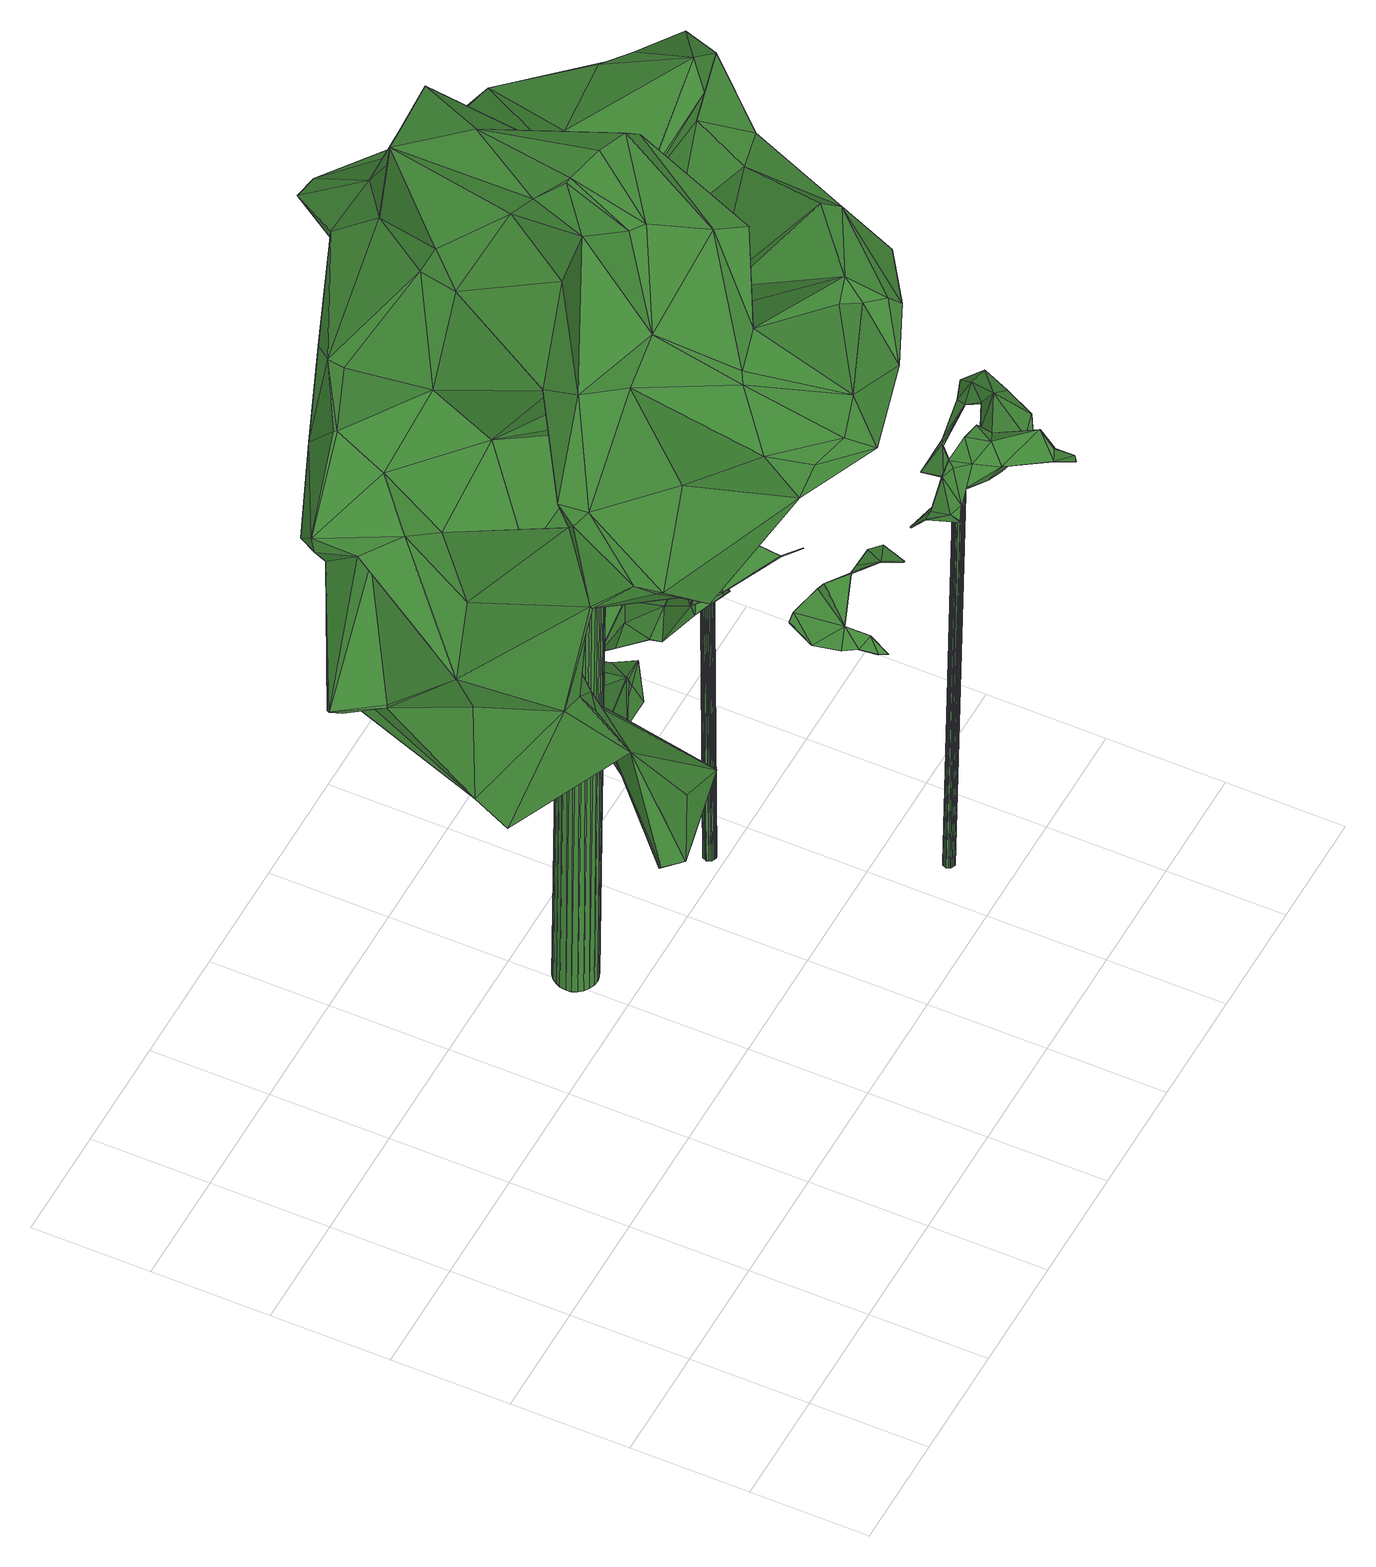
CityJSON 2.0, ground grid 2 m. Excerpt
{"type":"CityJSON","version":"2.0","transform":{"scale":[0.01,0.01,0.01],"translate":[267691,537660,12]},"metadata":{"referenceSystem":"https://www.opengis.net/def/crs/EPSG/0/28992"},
"CityObjects":{
"tree1":{"type":"SolitaryVegetationObject","attributes":{"gtid":135,"crown_width_m":9.43,"crown_median_z":26.05,"crown_r50_m":0.464,"crown_porosity":0.896,"trunk_H_m":13.2,"trunk_DBH_m":0.718,"trunk_radius_m":0.359,"trunk_base_height_m":12.85,"original_gtid":"146"},"geometry":[{"type":"Solid","lod":"3","boundaries":[[[[0,1,2]],[[3,4,5]],[[6,7,8]],[[9,10,11]],[[12,13,14]],[[15,16,17]],[[18,7,6]],[[19,20,21]],[[22,23,24]],[[0,25,1]],[[26,27,28]],[[29,30,31]],[[32,33,34]],[[35,36,37]],[[38,39,40]],[[41,40,39]],[[42,43,44]],[[42,44,45]],[[46,47,48]],[[49,50,51]],[[52,53,54]],[[29,50,55]],[[3,19,21]],[[56,57,3]],[[58,59,60]],[[61,62,63]],[[64,65,66]],[[67,54,53]],[[68,69,70]],[[71,72,73]],[[74,75,76]],[[77,19,5]],[[5,19,3]],[[78,26,79]],[[80,64,66]],[[81,82,83]],[[84,85,86]],[[84,86,87]],[[4,88,5]],[[89,90,78]],[[91,85,92]],[[91,92,93]],[[18,92,84]],[[85,84,92]],[[94,70,50]],[[95,96,97]],[[98,47,99]],[[8,73,72]],[[68,34,33]],[[62,100,63]],[[5,101,77]],[[102,61,63]],[[103,88,4]],[[104,36,105]],[[106,71,16]],[[107,11,10]],[[108,109,110]],[[111,112,113]],[[29,55,30]],[[49,114,104]],[[105,36,115]],[[58,78,59]],[[116,78,58]],[[117,25,0]],[[118,28,119]],[[120,121,122]],[[123,124,111]],[[63,125,126]],[[127,128,17]],[[129,130,131]],[[132,130,129]],[[129,133,134]],[[11,135,136]],[[121,68,137]],[[138,36,139]],[[115,55,140]],[[141,134,142]],[[143,73,8]],[[84,87,1]],[[2,1,87]],[[144,145,146]],[[107,135,11]],[[120,80,48]],[[147,103,148]],[[149,150,151]],[[152,153,118]],[[96,154,110]],[[96,110,109]],[[113,155,111]],[[123,111,155]],[[10,6,72]],[[31,156,29]],[[29,156,113]],[[69,140,55]],[[113,13,12]],[[112,13,113]],[[11,136,95]],[[72,157,10]],[[158,159,141]],[[136,158,95]],[[160,142,161]],[[158,141,142]],[[158,142,95]],[[107,141,159]],[[35,74,30]],[[4,148,103]],[[11,95,9]],[[107,162,141]],[[163,20,164]],[[165,166,167]],[[76,30,74]],[[159,135,107]],[[168,169,112]],[[105,170,104]],[[171,172,173]],[[171,150,174]],[[145,54,175]],[[8,72,6]],[[176,89,116]],[[143,8,7]],[[62,165,100]],[[158,136,135]],[[159,158,135]],[[24,177,178]],[[5,179,101]],[[180,174,149]],[[80,120,64]],[[160,161,181]],[[16,71,125]],[[182,165,183]],[[184,185,186]],[[186,123,155]],[[167,128,187]],[[138,115,36]],[[49,104,188]],[[170,105,99]],[[25,117,189]],[[190,90,191]],[[65,64,122]],[[65,122,192]],[[105,140,99]],[[193,12,51]],[[120,48,121]],[[108,110,154]],[[95,179,96]],[[71,73,143]],[[101,179,142]],[[26,28,79]],[[99,34,94]],[[75,74,35]],[[142,179,95]],[[194,195,196]],[[36,35,139]],[[152,119,155]],[[4,197,148]],[[152,155,113]],[[198,191,44]],[[156,31,199]],[[88,179,5]],[[4,3,57]],[[170,99,188]],[[89,78,116]],[[78,79,59]],[[188,104,170]],[[95,97,93]],[[69,50,70]],[[69,55,50]],[[33,200,196]],[[59,201,60]],[[53,60,201]],[[143,7,102]],[[111,202,168]],[[201,59,79]],[[53,52,203]],[[148,197,147]],[[26,204,27]],[[41,205,71]],[[3,21,163]],[[167,75,128]],[[95,93,9]],[[189,174,180]],[[175,67,178]],[[53,203,60]],[[206,207,58]],[[130,169,168]],[[41,208,40]],[[35,114,12]],[[129,209,210]],[[162,209,129]],[[66,211,46]],[[76,212,30]],[[213,212,76]],[[22,24,178]],[[39,38,214]],[[39,214,41]],[[215,216,217]],[[33,122,137]],[[33,137,68]],[[35,12,218]],[[78,204,26]],[[49,188,94]],[[113,12,193]],[[189,219,174]],[[104,114,35]],[[48,80,46]],[[66,46,80]],[[168,112,111]],[[198,44,27]],[[185,27,44]],[[67,53,201]],[[67,201,153]],[[188,99,94]],[[189,61,220]],[[17,125,127]],[[51,12,114]],[[94,50,49]],[[44,186,185]],[[221,222,146]],[[183,62,61]],[[223,215,217]],[[57,197,4]],[[14,224,12]],[[151,216,215]],[[82,225,103]],[[113,156,153]],[[101,142,160]],[[101,160,77]],[[189,117,219]],[[190,78,90]],[[152,118,119]],[[226,208,227]],[[115,140,105]],[[44,43,186]],[[72,71,205]],[[191,228,229]],[[83,229,228]],[[177,230,222]],[[173,231,171]],[[81,83,232]],[[81,232,173]],[[108,154,233]],[[93,92,234]],[[156,178,153]],[[153,178,67]],[[206,235,207]],[[104,37,36]],[[99,47,46]],[[60,203,58]],[[201,79,28]],[[201,28,153]],[[85,236,86]],[[199,31,212]],[[199,212,213]],[[6,237,234]],[[93,234,237]],[[10,237,6]],[[48,98,121]],[[131,130,238]],[[130,132,169]],[[6,92,18]],[[134,141,162]],[[25,220,1]],[[100,165,167]],[[167,187,100]],[[152,113,153]],[[239,146,230]],[[146,222,230]],[[6,234,92]],[[213,22,199]],[[180,149,183]],[[75,35,224]],[[63,100,187]],[[63,187,125]],[[17,16,125]],[[106,240,15]],[[48,47,98]],[[98,99,69]],[[224,218,12]],[[17,128,15]],[[23,213,241]],[[242,130,202]],[[154,179,88]],[[68,98,69]],[[121,98,68]],[[208,41,106]],[[103,233,88]],[[154,88,233]],[[163,21,20]],[[186,43,123]],[[43,124,123]],[[42,124,43]],[[171,231,235]],[[207,235,231]],[[241,177,23]],[[24,23,177]],[[129,210,132]],[[146,239,75]],[[76,75,239]],[[243,181,244]],[[81,172,86]],[[211,200,32]],[[33,32,200]],[[180,61,189]],[[180,183,61]],[[175,178,145]],[[164,42,45]],[[204,190,191]],[[226,40,208]],[[226,38,40]],[[72,205,157]],[[215,149,151]],[[186,155,184]],[[119,184,155]],[[149,215,182]],[[183,149,182]],[[233,225,108]],[[41,71,106]],[[217,216,203]],[[217,203,52]],[[28,118,153]],[[151,203,216]],[[206,203,151]],[[54,217,52]],[[223,217,54]],[[223,54,144]],[[229,57,56]],[[2,172,0]],[[183,165,62]],[[109,245,97]],[[243,77,181]],[[215,246,182]],[[184,119,28]],[[215,223,246]],[[42,244,242]],[[87,172,2]],[[81,173,172]],[[87,86,172]],[[232,228,176]],[[232,83,228]],[[28,27,184]],[[13,247,246]],[[13,112,247]],[[236,108,225]],[[236,225,86]],[[9,237,10]],[[102,126,143]],[[63,126,102]],[[112,248,249]],[[93,237,9]],[[86,225,81]],[[82,81,225]],[[243,244,164]],[[42,164,244]],[[54,67,175]],[[54,145,144]],[[30,212,31]],[[167,166,146]],[[167,146,75]],[[221,146,145]],[[206,58,203]],[[146,166,144]],[[182,246,250]],[[113,193,29]],[[50,29,193]],[[99,140,69]],[[172,219,0]],[[0,219,117]],[[219,171,174]],[[172,171,219]],[[70,94,34]],[[70,34,68]],[[174,150,149]],[[120,122,64]],[[145,178,177]],[[221,145,177]],[[103,225,233]],[[85,91,236]],[[108,236,91]],[[109,97,96]],[[169,248,112]],[[46,211,32]],[[227,208,106]],[[10,157,251]],[[211,66,200]],[[181,133,238]],[[44,252,45]],[[163,164,45]],[[144,253,223]],[[207,116,58]],[[207,176,116]],[[35,37,104]],[[176,207,232]],[[134,133,161]],[[238,130,242]],[[181,161,133]],[[228,191,90]],[[176,90,89]],[[228,90,176]],[[46,34,99]],[[32,34,46]],[[65,194,196]],[[107,251,162]],[[102,220,61]],[[168,202,130]],[[56,3,163]],[[171,235,206]],[[243,20,19]],[[243,164,20]],[[210,248,132]],[[169,132,248]],[[16,15,240]],[[16,240,106]],[[224,35,218]],[[182,250,226]],[[165,182,226]],[[165,226,227]],[[204,78,190]],[[127,187,128]],[[127,125,187]],[[112,249,247]],[[147,83,82]],[[147,82,103]],[[184,27,185]],[[241,230,177]],[[191,252,44]],[[41,214,205]],[[83,197,229]],[[124,202,111]],[[71,126,125]],[[71,143,126]],[[38,226,250]],[[38,250,210]],[[42,202,124]],[[242,202,42]],[[210,214,38]],[[18,220,7]],[[129,134,162]],[[1,220,84]],[[93,245,91]],[[93,97,245]],[[91,245,108]],[[108,245,109]],[[198,27,204]],[[150,206,151]],[[232,231,173]],[[207,231,232]],[[150,171,206]],[[189,220,25]],[[157,214,209]],[[210,209,214]],[[84,220,18]],[[250,246,249]],[[102,7,220]],[[247,249,246]],[[157,205,214]],[[163,229,56]],[[129,131,133]],[[252,229,163]],[[252,163,45]],[[131,238,133]],[[191,229,252]],[[65,192,194]],[[221,177,222]],[[239,230,76]],[[50,193,51]],[[55,115,254]],[[35,254,139]],[[138,254,115]],[[138,139,254]],[[55,254,30]],[[30,254,35]],[[51,114,49]],[[23,22,213]],[[255,213,76]],[[241,213,255]],[[255,76,230]],[[255,230,241]],[[154,96,179]],[[246,223,253]],[[243,19,77]],[[246,253,14]],[[246,14,13]],[[166,165,253]],[[166,253,144]],[[14,253,165]],[[242,244,238]],[[238,244,181]],[[156,199,178]],[[22,178,199]],[[198,204,191]],[[83,147,197]],[[181,77,160]],[[65,196,66]],[[66,196,200]],[[196,195,33]],[[33,195,122]],[[122,256,192]],[[195,256,122]],[[194,192,256]],[[194,256,195]],[[57,229,197]],[[128,257,15]],[[227,257,165]],[[134,161,142]],[[14,165,257]],[[15,257,106]],[[227,106,257]],[[14,257,224]],[[128,75,257]],[[224,257,75]],[[121,137,122]],[[162,251,209]],[[209,251,157]],[[10,251,107]],[[248,210,249]],[[250,249,210]],[[258,259,260]],[[258,260,261]],[[261,260,262]],[[261,262,263]],[[260,259,264]],[[260,264,262]],[[262,264,265]],[[262,265,263]],[[264,259,266]],[[264,266,265]],[[265,266,267]],[[265,267,263]],[[266,259,268]],[[266,268,267]],[[267,268,269]],[[267,269,263]],[[268,259,270]],[[268,270,269]],[[269,270,271]],[[269,271,263]],[[270,259,272]],[[270,272,271]],[[271,272,273]],[[271,273,263]],[[272,259,274]],[[272,274,273]],[[273,274,275]],[[273,275,263]],[[274,259,276]],[[274,276,275]],[[275,276,277]],[[275,277,263]],[[276,259,278]],[[276,278,277]],[[277,278,279]],[[277,279,263]],[[278,259,280]],[[278,280,279]],[[279,280,281]],[[279,281,263]],[[280,259,282]],[[280,282,281]],[[281,282,283]],[[281,283,263]],[[282,259,284]],[[282,284,283]],[[283,284,285]],[[283,285,263]],[[284,259,286]],[[284,286,285]],[[285,286,287]],[[285,287,263]],[[286,259,288]],[[286,288,287]],[[287,288,289]],[[287,289,263]],[[288,259,290]],[[288,290,289]],[[289,290,291]],[[289,291,263]],[[290,259,292]],[[290,292,291]],[[291,292,293]],[[291,293,263]],[[292,259,294]],[[292,294,293]],[[293,294,295]],[[293,295,263]],[[294,259,296]],[[294,296,295]],[[295,296,297]],[[295,297,263]],[[296,259,298]],[[296,298,297]],[[297,298,299]],[[297,299,263]],[[298,259,300]],[[298,300,299]],[[299,300,301]],[[299,301,263]],[[300,259,302]],[[300,302,301]],[[301,302,303]],[[301,303,263]],[[302,259,304]],[[302,304,303]],[[303,304,305]],[[303,305,263]],[[304,259,306]],[[304,306,305]],[[305,306,307]],[[305,307,263]],[[306,259,258]],[[306,258,307]],[[307,258,261]],[[307,261,263]]]]}]},
"tree2":{"type":"SolitaryVegetationObject","attributes":{"gtid":413,"crown_width_m":3.72,"crown_median_z":21.53,"crown_r50_m":0.184,"crown_porosity":0.932,"trunk_H_m":8.71,"trunk_DBH_m":0.193,"trunk_radius_m":0.0967,"trunk_base_height_m":12.82,"original_gtid":"466"},"geometry":[{"type":"Solid","lod":"3","boundaries":[[[[308,309,310]],[[311,312,313]],[[314,308,315]],[[316,317,318]],[[319,320,321]],[[322,323,324]],[[325,326,327]],[[326,328,329]],[[330,331,332]],[[333,334,312]],[[325,327,335]],[[333,336,334]],[[336,333,327]],[[337,338,339]],[[340,341,316]],[[335,342,343]],[[335,343,325]],[[344,345,346]],[[347,348,342]],[[349,350,351]],[[352,353,354]],[[333,353,352]],[[355,356,357]],[[358,359,360]],[[308,361,309]],[[362,363,356]],[[349,364,365]],[[366,367,368]],[[369,350,364]],[[345,370,346]],[[315,310,371]],[[329,328,325]],[[326,325,328]],[[372,373,374]],[[322,375,323]],[[376,377,378]],[[379,341,366]],[[380,317,316]],[[381,310,382]],[[383,336,384]],[[329,313,326]],[[322,338,337]],[[385,386,380]],[[358,387,324]],[[388,360,359]],[[321,337,339]],[[389,313,334]],[[390,331,391]],[[392,321,320]],[[393,394,380]],[[369,380,394]],[[365,350,349]],[[395,355,357]],[[311,313,329]],[[341,379,316]],[[318,340,316]],[[349,396,364]],[[397,395,357]],[[397,357,398]],[[394,349,351]],[[369,351,350]],[[333,399,335]],[[365,364,350]],[[347,342,400]],[[394,351,369]],[[401,402,376]],[[309,361,403]],[[404,320,319]],[[405,375,322]],[[360,387,358]],[[361,314,403]],[[406,407,408]],[[384,407,406]],[[384,336,407]],[[372,391,330]],[[309,382,310]],[[398,357,409]],[[410,405,395]],[[323,411,388]],[[354,348,347]],[[382,412,381]],[[347,413,414]],[[316,393,380]],[[363,409,357]],[[346,415,344]],[[323,413,416]],[[414,413,323]],[[357,356,363]],[[364,366,380]],[[343,311,325]],[[325,311,329]],[[382,309,404]],[[334,313,312]],[[368,386,385]],[[417,398,409]],[[317,380,386]],[[316,379,393]],[[338,418,419]],[[338,419,377]],[[377,339,338]],[[379,366,396]],[[331,330,391]],[[347,414,354]],[[393,379,394]],[[417,409,406]],[[341,367,366]],[[420,421,422]],[[423,422,421]],[[423,332,422]],[[394,379,396]],[[394,396,349]],[[418,424,388]],[[360,388,424]],[[366,364,396]],[[339,377,376]],[[423,391,372]],[[361,308,314]],[[380,422,385]],[[370,415,346]],[[376,402,321]],[[340,367,341]],[[314,315,425]],[[418,388,411]],[[324,387,322]],[[352,354,426]],[[427,420,385]],[[368,385,420]],[[410,375,405]],[[308,310,315]],[[383,408,334]],[[372,374,423]],[[428,348,354]],[[405,355,395]],[[425,401,429]],[[317,367,318]],[[318,367,340]],[[420,422,366]],[[332,423,430]],[[321,392,337]],[[403,337,392]],[[423,421,391]],[[391,421,390]],[[332,331,390]],[[332,390,427]],[[366,422,380]],[[364,380,369]],[[374,430,423]],[[427,385,422]],[[427,422,332]],[[337,403,429]],[[337,429,322]],[[319,321,402]],[[415,431,344]],[[366,368,420]],[[425,319,401]],[[425,371,412]],[[405,429,355]],[[373,330,332]],[[425,412,404]],[[425,404,319]],[[344,431,345]],[[330,373,372]],[[311,342,312]],[[343,342,311]],[[373,430,374]],[[430,373,332]],[[432,433,376]],[[383,334,336]],[[359,323,388]],[[359,358,323]],[[342,335,400]],[[322,387,418]],[[322,418,338]],[[323,416,411]],[[358,324,323]],[[401,319,402]],[[406,434,384]],[[417,406,408]],[[384,363,383]],[[387,360,424]],[[387,424,418]],[[399,352,378]],[[408,383,417]],[[398,417,383]],[[410,426,354]],[[435,401,433]],[[321,339,376]],[[363,397,383]],[[398,383,397]],[[399,378,377]],[[333,428,353]],[[354,353,428]],[[382,404,412]],[[419,418,416]],[[418,411,416]],[[392,320,403]],[[312,342,333]],[[333,335,327]],[[376,433,401]],[[409,434,406]],[[389,326,313]],[[416,413,436]],[[400,436,413]],[[419,436,400]],[[416,436,419]],[[367,317,386]],[[386,368,367]],[[428,342,348]],[[419,400,335]],[[342,428,333]],[[323,375,414]],[[315,371,425]],[[314,429,403]],[[322,429,405]],[[314,425,429]],[[390,420,427]],[[390,421,420]],[[352,426,362]],[[345,431,370]],[[370,431,415]],[[400,413,347]],[[354,414,375]],[[354,375,410]],[[310,381,371]],[[412,371,381]],[[327,326,389]],[[327,389,336]],[[407,336,389]],[[389,334,408]],[[408,407,389]],[[403,320,309]],[[309,320,404]],[[333,352,399]],[[432,376,378]],[[432,378,352]],[[419,335,399]],[[419,399,377]],[[352,435,432]],[[397,437,395]],[[426,395,437]],[[426,437,397]],[[362,356,435]],[[362,435,352]],[[435,356,401]],[[429,401,356]],[[429,356,355]],[[432,435,433]],[[384,434,363]],[[395,426,410]],[[362,426,363]],[[363,426,397]],[[409,363,434]],[[438,439,440]],[[438,440,441]],[[441,440,442]],[[441,442,443]],[[440,439,444]],[[440,444,442]],[[442,444,445]],[[442,445,443]],[[444,439,446]],[[444,446,445]],[[445,446,447]],[[445,447,443]],[[446,439,448]],[[446,448,447]],[[447,448,449]],[[447,449,443]],[[448,439,450]],[[448,450,449]],[[449,450,451]],[[449,451,443]],[[450,439,452]],[[450,452,451]],[[451,452,453]],[[451,453,443]],[[452,439,454]],[[452,454,453]],[[453,454,455]],[[453,455,443]],[[454,439,456]],[[454,456,455]],[[455,456,457]],[[455,457,443]],[[456,439,458]],[[456,458,457]],[[457,458,459]],[[457,459,443]],[[458,439,460]],[[458,460,459]],[[459,460,461]],[[459,461,443]],[[460,439,462]],[[460,462,461]],[[461,462,463]],[[461,463,443]],[[462,439,464]],[[462,464,463]],[[463,464,465]],[[463,465,443]],[[464,439,466]],[[464,466,465]],[[465,466,467]],[[465,467,443]],[[466,439,468]],[[466,468,467]],[[467,468,469]],[[467,469,443]],[[468,439,470]],[[468,470,469]],[[469,470,471]],[[469,471,443]],[[470,439,472]],[[470,472,471]],[[471,472,473]],[[471,473,443]],[[472,439,474]],[[472,474,473]],[[473,474,475]],[[473,475,443]],[[474,439,476]],[[474,476,475]],[[475,476,477]],[[475,477,443]],[[476,439,478]],[[476,478,477]],[[477,478,479]],[[477,479,443]],[[478,439,480]],[[478,480,479]],[[479,480,481]],[[479,481,443]],[[480,439,482]],[[480,482,481]],[[481,482,483]],[[481,483,443]],[[482,439,484]],[[482,484,483]],[[483,484,485]],[[483,485,443]],[[484,439,486]],[[484,486,485]],[[485,486,487]],[[485,487,443]],[[486,439,438]],[[486,438,487]],[[487,438,441]],[[487,441,443]]]]}]},
"tree3":{"type":"SolitaryVegetationObject","attributes":{"gtid":414,"crown_width_m":4.46,"crown_median_z":19.96,"crown_r50_m":0.234,"crown_porosity":0.914,"trunk_H_m":7.7,"trunk_DBH_m":0.216,"trunk_radius_m":0.108,"trunk_base_height_m":12.26,"original_gtid":"467"},"geometry":[{"type":"Solid","lod":"3","boundaries":[[[[488,489,490]],[[491,492,493]],[[494,495,496]],[[497,498,499]],[[500,501,502]],[[503,504,505]],[[506,507,508]],[[509,510,511]],[[512,513,514]],[[514,513,515]],[[516,490,489]],[[517,518,519]],[[520,521,522]],[[520,523,521]],[[524,525,526]],[[497,519,518]],[[527,528,529]],[[530,527,529]],[[491,493,531]],[[532,533,534]],[[524,526,535]],[[495,494,525]],[[536,537,508]],[[536,508,507]],[[493,538,531]],[[539,502,501]],[[540,496,495]],[[522,524,541]],[[525,494,541]],[[494,510,541]],[[542,543,544]],[[488,519,497]],[[545,533,546]],[[547,539,501]],[[548,504,549]],[[550,489,551]],[[550,551,552]],[[515,513,534]],[[553,554,555]],[[539,554,553]],[[556,557,558]],[[559,517,542]],[[518,498,497]],[[545,546,560]],[[558,524,535]],[[523,531,538]],[[561,504,503]],[[562,563,564]],[[565,560,566]],[[565,566,537]],[[567,568,569]],[[502,570,571]],[[499,498,552]],[[552,498,572]],[[573,572,498]],[[523,574,531]],[[575,505,504]],[[575,504,548]],[[576,577,500]],[[547,500,577]],[[578,579,580]],[[581,580,579]],[[560,565,545]],[[545,565,582]],[[583,528,584]],[[529,528,583]],[[585,490,586]],[[490,585,587]],[[588,565,537]],[[589,502,571]],[[540,495,590]],[[591,568,592]],[[587,585,593]],[[488,497,499]],[[594,567,569]],[[595,543,596]],[[583,584,597]],[[566,508,537]],[[516,489,598]],[[572,573,599]],[[595,490,587]],[[567,600,503]],[[601,567,503]],[[541,558,525]],[[539,547,554]],[[547,602,554]],[[559,598,599]],[[603,534,512]],[[604,605,606]],[[512,514,603]],[[607,569,608]],[[499,489,488]],[[601,592,568]],[[561,597,609]],[[527,534,513]],[[527,532,534]],[[610,611,583]],[[566,583,611]],[[570,602,571]],[[583,612,588]],[[529,613,610]],[[529,610,614]],[[523,522,574]],[[615,616,617]],[[505,616,615]],[[507,586,587]],[[595,587,586]],[[518,517,559]],[[559,599,573]],[[559,573,518]],[[564,563,521]],[[581,521,563]],[[588,618,604]],[[586,555,585]],[[506,555,586]],[[537,536,618]],[[615,503,505]],[[542,516,598]],[[503,592,601]],[[574,564,619]],[[596,490,595]],[[583,620,610]],[[503,615,592]],[[572,550,552]],[[599,550,572]],[[511,621,496]],[[510,621,511]],[[547,622,602]],[[577,622,547]],[[623,574,521]],[[522,521,574]],[[573,498,518]],[[558,526,525]],[[547,501,500]],[[576,500,624]],[[602,570,555]],[[564,574,562]],[[625,568,591]],[[625,591,491]],[[626,522,590]],[[590,522,511]],[[596,488,490]],[[610,555,611]],[[524,495,525]],[[550,598,489]],[[500,589,624]],[[624,589,627]],[[502,589,500]],[[589,571,622]],[[577,627,589]],[[557,526,558]],[[557,535,526]],[[601,568,567]],[[576,624,627]],[[613,605,604]],[[620,583,597]],[[566,611,555]],[[506,508,566]],[[586,507,506]],[[539,553,570]],[[567,594,530]],[[491,619,625]],[[564,625,619]],[[628,629,623]],[[581,578,521]],[[540,590,496]],[[511,496,590]],[[584,533,532]],[[607,548,569]],[[585,618,593]],[[590,495,626]],[[534,603,515]],[[524,626,495]],[[618,610,604]],[[608,569,625]],[[610,620,614]],[[618,536,593]],[[514,515,603]],[[620,600,614]],[[613,604,610]],[[583,566,560]],[[599,598,550]],[[559,542,598]],[[554,585,555]],[[509,522,523]],[[511,522,509]],[[581,579,578]],[[539,570,502]],[[595,544,543]],[[602,585,554]],[[617,616,630]],[[629,562,574]],[[537,618,588]],[[530,529,600]],[[529,614,600]],[[607,630,548]],[[530,600,567]],[[610,602,555]],[[602,610,585]],[[585,610,618]],[[596,543,519]],[[517,519,543]],[[553,555,570]],[[607,608,521]],[[521,523,607]],[[523,630,607]],[[625,521,608]],[[564,521,625]],[[584,549,609]],[[584,609,597]],[[516,542,544]],[[516,544,490]],[[490,544,586]],[[566,555,506]],[[586,544,595]],[[606,605,613]],[[582,534,533]],[[582,533,545]],[[587,536,507]],[[587,593,536]],[[549,532,631]],[[584,532,549]],[[560,546,612]],[[588,612,565]],[[617,592,615]],[[530,594,527]],[[527,513,528]],[[600,620,561]],[[600,561,503]],[[597,561,620]],[[541,524,558]],[[628,556,558]],[[625,569,568]],[[523,520,509]],[[505,575,616]],[[548,616,575]],[[542,517,543]],[[541,520,522]],[[509,520,510]],[[541,510,520]],[[623,521,628]],[[628,521,556]],[[576,627,577]],[[629,628,562]],[[556,563,562]],[[529,583,606]],[[529,606,613]],[[606,583,588]],[[588,604,606]],[[521,578,580]],[[556,580,563]],[[563,580,581]],[[630,616,548]],[[493,617,538]],[[513,512,582]],[[512,534,582]],[[513,582,528]],[[602,622,571]],[[596,519,488]],[[546,533,584]],[[531,574,619]],[[531,619,491]],[[494,496,621]],[[494,621,510]],[[629,574,623]],[[594,569,548]],[[552,551,499]],[[489,499,551]],[[591,592,492]],[[591,492,491]],[[630,538,617]],[[630,523,538]],[[617,492,592]],[[493,492,617]],[[527,631,532]],[[522,626,524]],[[628,558,535]],[[628,535,562]],[[562,535,556]],[[557,556,535]],[[560,612,583]],[[528,582,612]],[[528,612,584]],[[546,584,612]],[[582,565,612]],[[527,594,631]],[[548,549,631]],[[594,548,631]],[[521,580,556]],[[504,609,549]],[[504,561,609]],[[589,622,577]],[[632,633,634]],[[632,634,635]],[[635,634,636]],[[635,636,637]],[[634,633,638]],[[634,638,636]],[[636,638,639]],[[636,639,637]],[[638,633,640]],[[638,640,639]],[[639,640,641]],[[639,641,637]],[[640,633,642]],[[640,642,641]],[[641,642,643]],[[641,643,637]],[[642,633,644]],[[642,644,643]],[[643,644,645]],[[643,645,637]],[[644,633,646]],[[644,646,645]],[[645,646,647]],[[645,647,637]],[[646,633,648]],[[646,648,647]],[[647,648,649]],[[647,649,637]],[[648,633,650]],[[648,650,649]],[[649,650,651]],[[649,651,637]],[[650,633,652]],[[650,652,651]],[[651,652,653]],[[651,653,637]],[[652,633,654]],[[652,654,653]],[[653,654,655]],[[653,655,637]],[[654,633,656]],[[654,656,655]],[[655,656,657]],[[655,657,637]],[[656,633,658]],[[656,658,657]],[[657,658,659]],[[657,659,637]],[[658,633,660]],[[658,660,659]],[[659,660,661]],[[659,661,637]],[[660,633,662]],[[660,662,661]],[[661,662,663]],[[661,663,637]],[[662,633,664]],[[662,664,663]],[[663,664,665]],[[663,665,637]],[[664,633,666]],[[664,666,665]],[[665,666,667]],[[665,667,637]],[[666,633,668]],[[666,668,667]],[[667,668,669]],[[667,669,637]],[[668,633,670]],[[668,670,669]],[[669,670,671]],[[669,671,637]],[[670,633,672]],[[670,672,671]],[[671,672,673]],[[671,673,637]],[[672,633,674]],[[672,674,673]],[[673,674,675]],[[673,675,637]],[[674,633,676]],[[674,676,675]],[[675,676,677]],[[675,677,637]],[[676,633,678]],[[676,678,677]],[[677,678,679]],[[677,679,637]],[[678,633,680]],[[678,680,679]],[[679,680,681]],[[679,681,637]],[[680,633,632]],[[680,632,681]],[[681,632,635]],[[681,635,637]]]]}]}
},
"vertices":[
[552,672,1879],[545,542,1847],[608,652,1895],[1079,812,1455],[1065,735,1669],[1077,696,1475],[582,215,1591],[499,358,1625],[509,194,1577],[809,269,1556],[752,223,1485],[835,259,1523],[341,533,1013],[375,677,1180],[314,613,1237],[322,375,1317],[333,331,1315],[311,372,1331],[519,369,1631],[1076,809,1437],[1040,828,1420],[1070,844,1438],[112,813,1071],[73,837,1082],[74,841,1083],[526,561,1841],[504,957,1439],[701,864,1390],[494,912,1433],[305,681,979],[171,576,898],[247,699,991],[645,621,696],[646,625,698],[497,550,757],[273,433,993],[296,353,767],[401,403,787],[619,519,1527],[695,353,1444],[570,448,1599],[485,299,1483],[836,833,1194],[663,890,1099],[763,965,1292],[902,993,1286],[524,582,695],[506,571,713],[503,662,597],[429,551,879],[413,580,885],[383,555,936],[247,916,1497],[267,968,1427],[125,893,1390],[400,566,864],[905,837,1506],[960,783,1636],[526,1060,1596],[456,1024,1448],[408,1022,1476],[343,556,1659],[224,531,1547],[232,483,1543],[604,712,568],[682,772,635],[685,616,610],[184,940,1310],[487,587,739],[455,581,778],[458,583,780],[440,234,1492],[530,149,1556],[468,222,1544],[118,562,914],[185,501,1138],[104,609,970],[1037,689,1423],[557,1037,1496],[486,988,1439],[573,663,556],[729,806,1718],[790,801,1686],[861,963,1632],[603,459,1819],[650,423,1797],[707,633,1842],[666,637,1884],[1041,672,1675],[627,1138,1552],[637,1098,1549],[631,500,1580],[585,384,1653],[786,331,1596],[451,569,832],[916,400,1590],[973,591,1529],[887,421,1615],[484,583,738],[480,500,777],[216,501,1519],[1044,661,1442],[383,489,1668],[950,664,1759],[439,372,821],[405,385,777],[362,366,1332],[828,274,1451],[778,652,1659],[742,524,1519],[888,660,1461],[598,771,1148],[607,611,1153],[388,708,1169],[372,542,948],[311,385,758],[600,1152,1558],[546,676,1872],[461,824,1408],[582,786,1362],[549,676,574],[502,666,598],[625,734,608],[651,875,1107],[654,872,1105],[251,368,1402],[400,410,1473],[252,380,1393],[219,470,1349],[727,491,1320],[809,634,1154],[727,494,1323],[664,536,1221],[796,483,1367],[842,463,1356],[965,339,1470],[966,341,1474],[524,586,697],[260,379,775],[260,376,778],[402,403,783],[933,387,1427],[967,464,1434],[429,288,1569],[207,778,1370],[158,832,1347],[101,639,1225],[926,812,1694],[961,769,1709],[467,822,1637],[479,861,1701],[467,881,1653],[442,754,1365],[347,862,1360],[920,644,1658],[598,774,1151],[305,747,1207],[652,274,1443],[973,371,1462],[960,354,1458],[1011,661,1439],[890,660,1457],[794,379,1393],[946,895,1451],[891,889,1334],[271,536,1445],[218,679,1261],[219,474,1350],[642,613,1151],[643,555,1173],[453,421,802],[512,954,1848],[603,855,1848],[669,973,1821],[525,759,1783],[134,892,1351],[631,1140,1571],[57,829,1103],[173,893,1292],[1028,599,1545],[502,662,1703],[869,692,1430],[405,631,1570],[359,623,1623],[615,788,1342],[699,858,1287],[663,828,1195],[234,409,1413],[466,451,804],[509,631,1812],[645,1052,1559],[800,989,1528],[669,817,650],[362,587,947],[681,772,639],[676,762,639],[696,675,658],[957,798,1682],[748,885,1400],[146,769,1078],[720,643,654],[328,924,1392],[774,706,1183],[379,992,1489],[631,901,1474],[557,259,1461],[531,981,1659],[611,1038,1636],[404,411,1471],[702,391,1371],[669,453,1320],[656,622,672],[157,628,969],[110,810,1070],[682,396,1380],[409,831,1471],[385,967,1477],[250,912,1497],[285,497,1042],[528,723,1831],[479,500,1687],[193,828,1302],[104,756,1108],[260,839,1429],[252,508,1102],[779,655,1663],[438,513,1486],[385,483,1421],[776,1006,1600],[906,983,1550],[101,755,1104],[635,978,1800],[738,1002,1607],[924,633,1722],[752,323,1573],[591,959,1772],[600,619,1691],[773,294,1568],[779,689,1256],[136,628,1134],[345,351,1318],[69,813,1095],[822,693,1202],[1004,800,1412],[805,758,1276],[738,498,1539],[442,749,1367],[621,632,1270],[655,518,1261],[607,612,1323],[569,621,1423],[787,347,1415],[887,902,1458],[284,754,1315],[369,542,945],[110,787,1085],[667,813,652],[288,506,1345],[611,676,86],[575,675,85],[609,685,86],[591,651,1406],[590,660,1406],[555,650,1405],[606,694,86],[586,669,1406],[600,701,86],[580,676,1406],[592,706,86],[572,682,1406],[584,710,86],[564,685,1406],[574,711,86],[554,686,1406],[565,709,86],[545,685,1406],[557,706,85],[536,681,1405],[549,700,85],[529,675,1405],[544,692,85],[524,668,1405],[540,684,85],[520,659,1405],[539,674,84],[519,650,1404],[540,665,84],[521,641,1404],[544,656,84],[524,632,1404],[550,649,84],[530,625,1404],[558,644,84],[538,619,1404],[566,640,84],[546,616,1404],[576,639,84],[556,615,1404],[585,641,84],[565,616,1405],[594,644,85],[573,620,1405],[601,650,85],[581,626,1405],[607,658,85],[586,633,1405],[610,666,85],[590,642,1405],
[907,198,995],[904,212,1007],[896,249,986],[1189,258,957],[1187,258,956],[1203,315,922],[933,209,1000],[913,249,986],[742,364,802],[774,411,821],[761,411,813],[962,256,1013],[962,255,1014],[985,256,1027],[1023,186,1010],[1082,130,1011],[1059,117,1019],[1201,303,993],[1199,343,953],[1174,311,989],[1200,342,953],[1205,315,922],[914,330,873],[901,349,867],[876,315,881],[1149,283,981],[1156,313,954],[1143,259,1020],[1155,313,956],[994,221,1028],[1035,210,1043],[1025,249,1043],[761,411,811],[743,364,801],[1180,214,959],[1190,259,979],[848,491,816],[848,490,815],[823,502,816],[1131,186,957],[1131,188,956],[790,277,777],[801,265,773],[790,276,778],[1093,257,992],[1094,255,993],[1108,201,951],[1025,243,932],[1026,244,933],[1042,271,923],[1067,84,1027],[1068,85,1028],[1065,85,1043],[907,198,997],[1035,239,933],[1043,271,924],[796,294,806],[802,266,771],[786,331,816],[774,411,819],[820,392,837],[795,292,807],[823,501,815],[889,271,966],[914,329,871],[886,281,889],[885,280,888],[1087,181,980],[1025,250,1041],[1054,243,1045],[1054,244,1043],[753,320,801],[786,331,818],[887,270,967],[896,249,988],[1094,319,921],[1094,321,923],[823,383,851],[820,393,838],[1058,117,1021],[1075,123,1030],[1169,333,944],[871,354,858],[901,348,865],[978,245,1023],[752,319,802],[771,300,796],[1035,238,931],[771,302,795],[1044,271,922],[1046,295,911],[1094,256,994],[1129,199,967],[983,248,1008],[986,257,1025],[933,208,1002],[913,250,988],[1034,214,955],[1058,339,889],[1106,327,920],[1106,326,919],[1044,295,912],[1067,207,946],[1083,152,1050],[888,272,967],[1098,170,983],[1098,169,981],[823,501,817],[1084,161,1030],[1058,338,888],[1082,152,1051],[1065,223,1026],[856,355,854],[871,353,856],[855,354,855],[876,315,879],[1073,123,1031],[933,256,977],[1067,209,946],[856,355,856],[1129,199,965],[970,220,997],[884,281,888],[848,489,816],[1057,228,1028],[1021,225,1029],[1045,295,913],[1034,216,955],[1089,181,982],[1036,238,932],[1035,275,82],[1025,275,82],[1034,278,82],[1033,257,953],[1032,259,953],[1023,256,953],[1033,280,82],[1031,261,953],[1032,282,82],[1030,263,953],[1030,283,82],[1028,265,953],[1027,284,82],[1025,266,953],[1025,285,82],[1023,266,953],[1022,284,82],[1020,266,953],[1020,283,82],[1018,265,953],[1018,282,82],[1016,263,953],[1017,280,82],[1015,261,953],[1016,277,82],[1014,259,953],[1015,275,82],[1013,256,953],[1016,272,82],[1014,254,953],[1017,270,82],[1015,251,953],[1018,268,82],[1016,249,953],[1020,267,82],[1018,248,953],[1023,266,82],[1021,247,953],[1025,265,82],[1023,247,953],[1028,266,82],[1026,247,953],[1030,267,82],[1028,248,953],[1032,268,82],[1030,250,953],[1034,270,82],[1032,252,953],[1034,273,82],[1033,254,953],
[775,866,647],[821,889,642],[731,826,643],[1088,683,920],[1049,695,901],[1049,697,902],[1177,553,1121],[1230,595,1106],[1226,611,1110],[783,917,652],[813,923,638],[813,922,636],[931,739,631],[893,758,640],[907,736,647],[951,660,840],[911,589,846],[956,667,855],[778,694,655],[726,683,655],[755,641,667],[1112,568,1062],[1149,554,1115],[1174,598,1068],[887,487,796],[888,489,796],[932,473,778],[931,472,780],[811,850,652],[773,873,654],[783,918,654],[772,874,652],[1113,566,1062],[1108,560,944],[1114,567,1061],[1061,593,971],[1184,566,1095],[1178,552,1120],[1202,499,1029],[869,572,833],[849,580,820],[881,624,768],[918,617,818],[1087,684,922],[868,571,835],[784,533,796],[887,488,798],[1201,500,1028],[756,641,665],[755,620,672],[1038,681,905],[883,751,646],[1228,610,1110],[1150,552,1114],[811,849,654],[736,851,651],[732,826,645],[784,532,795],[774,572,797],[893,758,638],[988,564,903],[899,583,853],[878,900,655],[853,913,647],[885,931,629],[860,739,651],[860,738,649],[815,712,660],[1172,527,954],[1202,498,1027],[1200,498,1028],[829,860,673],[757,575,773],[924,633,819],[1180,564,947],[1151,560,938],[1139,574,938],[758,573,772],[793,635,707],[966,616,838],[1005,629,863],[989,564,901],[874,715,655],[908,734,646],[885,932,631],[853,915,649],[1139,574,940],[965,616,840],[946,733,616],[929,738,629],[1090,481,895],[1090,480,894],[1091,481,894],[1090,482,893],[785,534,794],[835,631,744],[848,581,822],[815,712,658],[734,712,628],[734,711,626],[804,590,697],[930,737,630],[1176,597,1066],[1039,681,903],[986,678,863],[778,693,653],[912,587,845],[730,826,644],[737,851,649],[885,640,790],[830,860,671],[878,902,657],[926,633,817],[976,655,847],[874,714,653],[931,471,779],[851,573,695],[865,561,705],[864,562,706],[1010,536,901],[1011,537,899],[917,619,820],[854,629,731],[795,634,705],[775,572,795],[866,562,704],[890,661,759],[985,679,864],[1003,629,865],[1016,684,899],[815,602,693],[1068,603,917],[889,662,760],[1183,580,1085],[907,735,645],[1151,560,940],[947,734,618],[1068,602,915],[1184,579,1083],[946,732,617],[1171,529,956],[1178,563,948],[1022,590,935],[900,582,852],[936,625,26],[925,625,26],[935,628,26],[947,636,796],[947,639,796],[936,636,796],[934,631,26],[946,641,796],[933,633,26],[944,644,796],[930,634,26],[942,645,796],[928,635,26],[939,646,796],[925,636,26],[936,647,796],[922,635,26],[934,646,796],[920,634,26],[931,645,796],[917,633,26],[929,643,796],[916,630,26],[927,641,796],[915,628,26],[926,638,796],[914,625,26],[926,636,796],[915,622,26],[926,633,796],[916,619,26],[927,630,796],[917,617,26],[929,628,796],[920,616,26],[931,626,796],[922,615,26],[934,625,796],[925,614,26],[937,625,796],[928,615,26],[939,625,796],[931,616,26],[942,627,796],[933,618,26],[944,628,796],[934,620,26],[946,631,796],[935,622,26],[947,633,796]
]}
